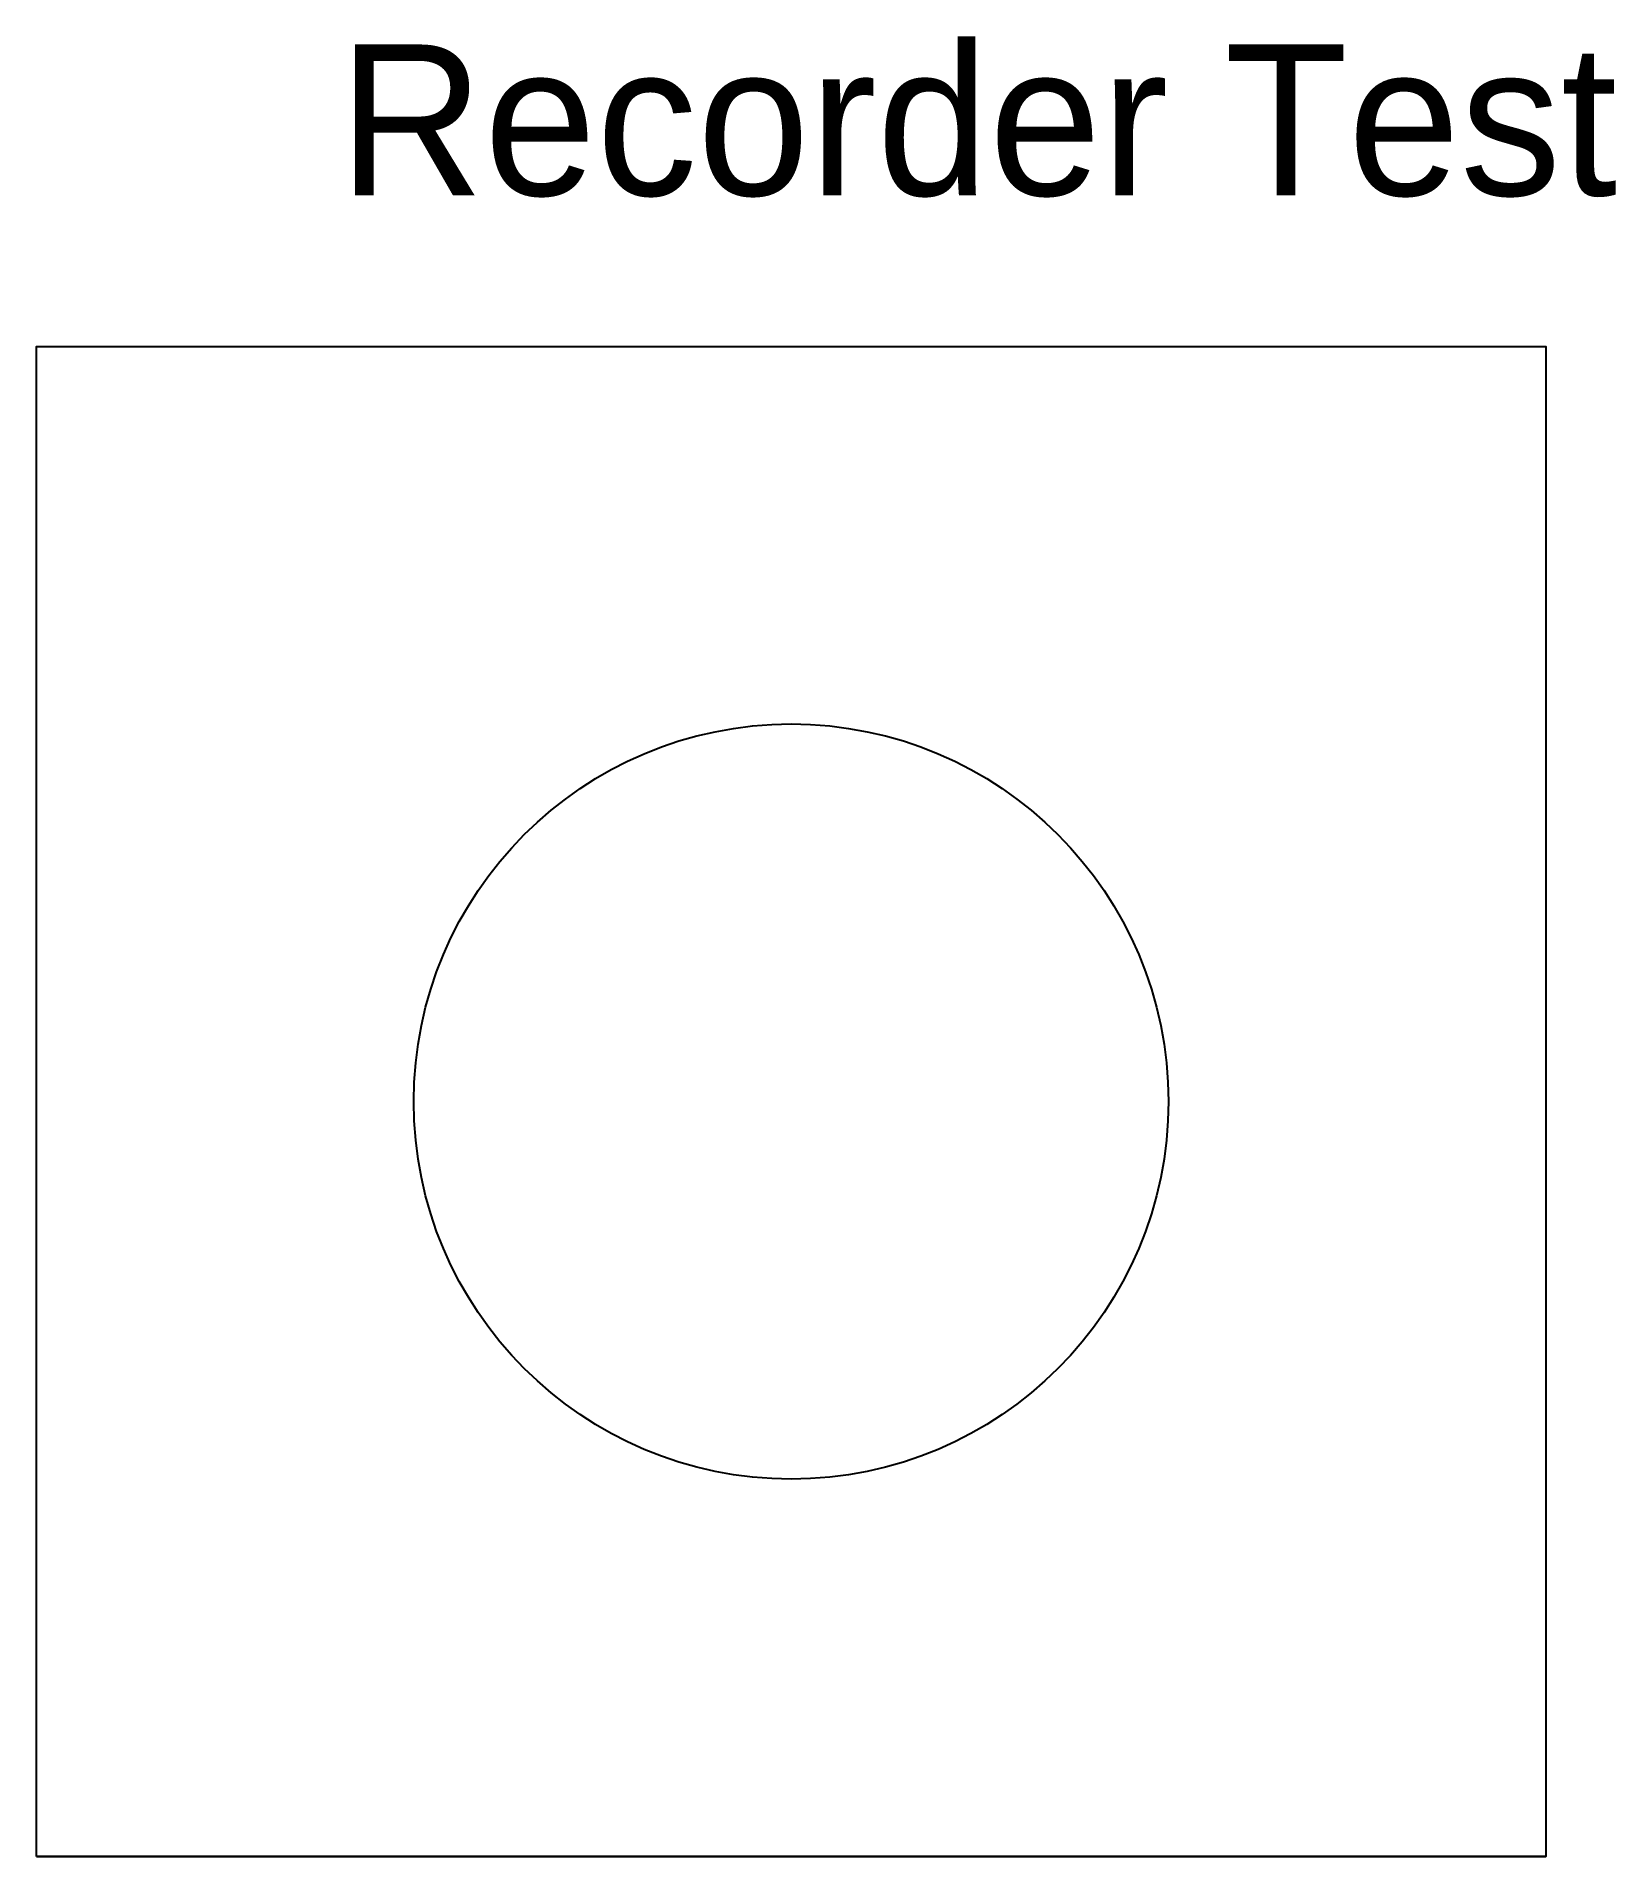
# Model space of a CAD drawing. Header units: metres. Extents: x 0 to 105, y 0 to 121.
import ezdxf

# ---------------------------------------------------------------- set-up
doc = ezdxf.new("R2010")
doc.units = ezdxf.units.M

msp = doc.modelspace()

# ---------------------------------------------------------------- linework, layer by layer
at = {"layer": 'Base'}
msp.add_line((0, 0), (100, 0), dxfattribs=at)
at = {"layer": 'Box'}
msp.add_lwpolyline([(0, 0), (0, 100), (100, 100), (100, 0)], close=True, dxfattribs=at)
at = {"layer": 'Circle'}
msp.add_circle((50, 50), 25, dxfattribs=at)

# ---------------------------------------------------------------- texts
msp.add_text('Recorder Test', height=10).set_placement((20, 110))

doc.saveas('drawing.dxf')
